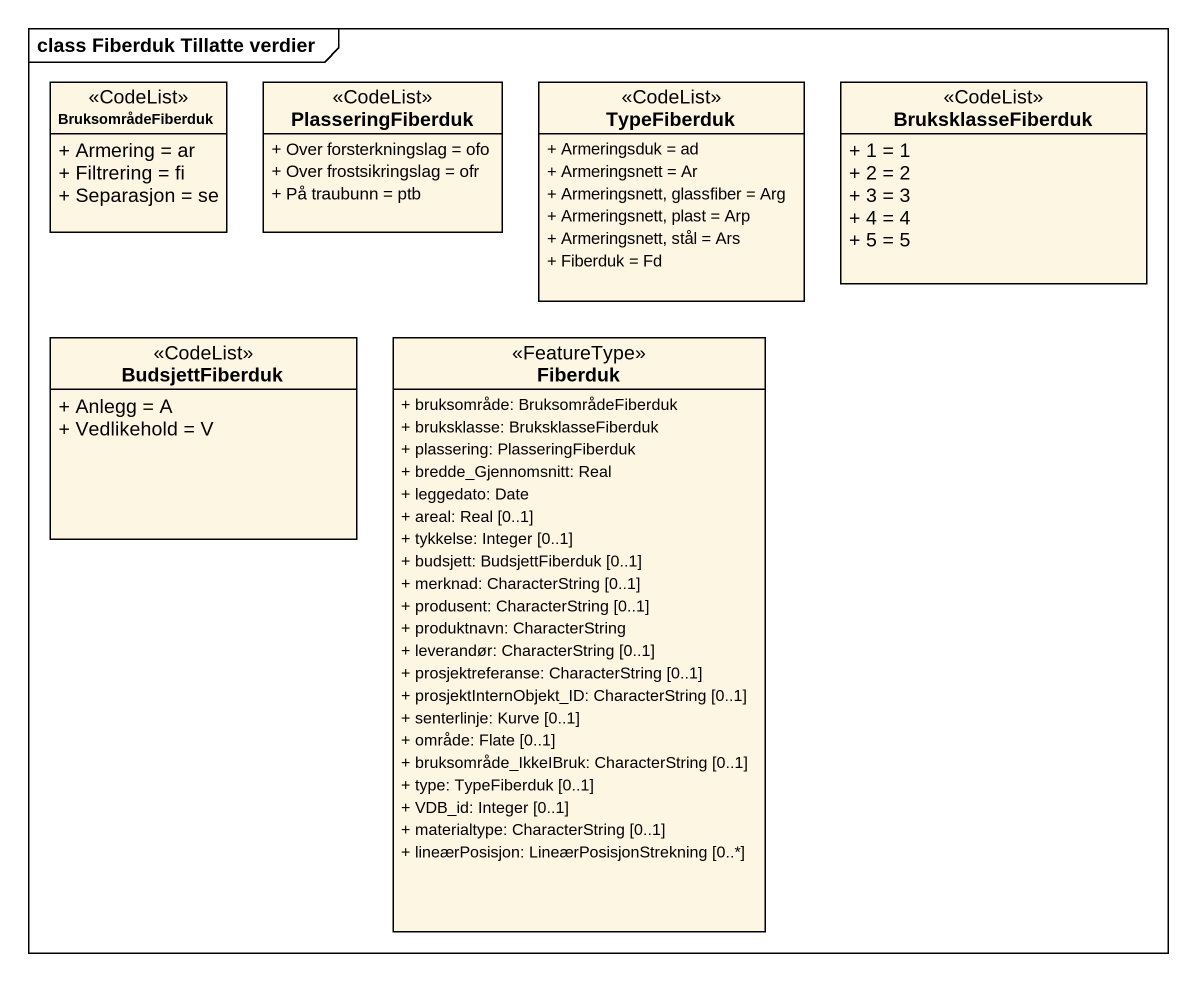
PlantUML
@startuml
mainframe class Fiberduk Tillatte verdier
hide circle
hide empty members
skinparam classAttributeIconSize 0
class BruksområdeFiberduk <<CodeList>> {
  + Armering = ar
  + Filtrering = fi
  + Separasjon = se
}
class PlasseringFiberduk <<CodeList>> {
  + Over forsterkningslag = ofo
  + Over frostsikringslag = ofr
  + På traubunn = ptb
}
class TypeFiberduk <<CodeList>> {
  + Armeringsduk = ad
  + Armeringsnett = Ar
  + Armeringsnett, glassfiber = Arg
  + Armeringsnett, plast = Arp
  + Armeringsnett, stål = Ars
  + Fiberduk = Fd
}
class BruksklasseFiberduk <<CodeList>> {
  + 1 = 1
  + 2 = 2
  + 3 = 3
  + 4 = 4
  + 5 = 5
}
class BudsjettFiberduk <<CodeList>> {
  + Anlegg = A
  + Vedlikehold = V
}
class Fiberduk <<FeatureType>> {
  + bruksområde: BruksområdeFiberduk
  + bruksklasse: BruksklasseFiberduk
  + plassering: PlasseringFiberduk
  + bredde_Gjennomsnitt: Real
  + leggedato: Date
  + areal: Real [0..1]
  + tykkelse: Integer [0..1]
  + budsjett: BudsjettFiberduk [0..1]
  + merknad: CharacterString [0..1]
  + produsent: CharacterString [0..1]
  + produktnavn: CharacterString
  + leverandør: CharacterString [0..1]
  + prosjektreferanse: CharacterString [0..1]
  + prosjektInternObjekt_ID: CharacterString [0..1]
  + senterlinje: Kurve [0..1]
  + område: Flate [0..1]
  + bruksområde_IkkeIBruk: CharacterString [0..1]
  + type: TypeFiberduk [0..1]
  + VDB_id: Integer [0..1]
  + materialtype: CharacterString [0..1]
  + lineærPosisjon: LineærPosisjonStrekning [0..*]
}
@enduml
